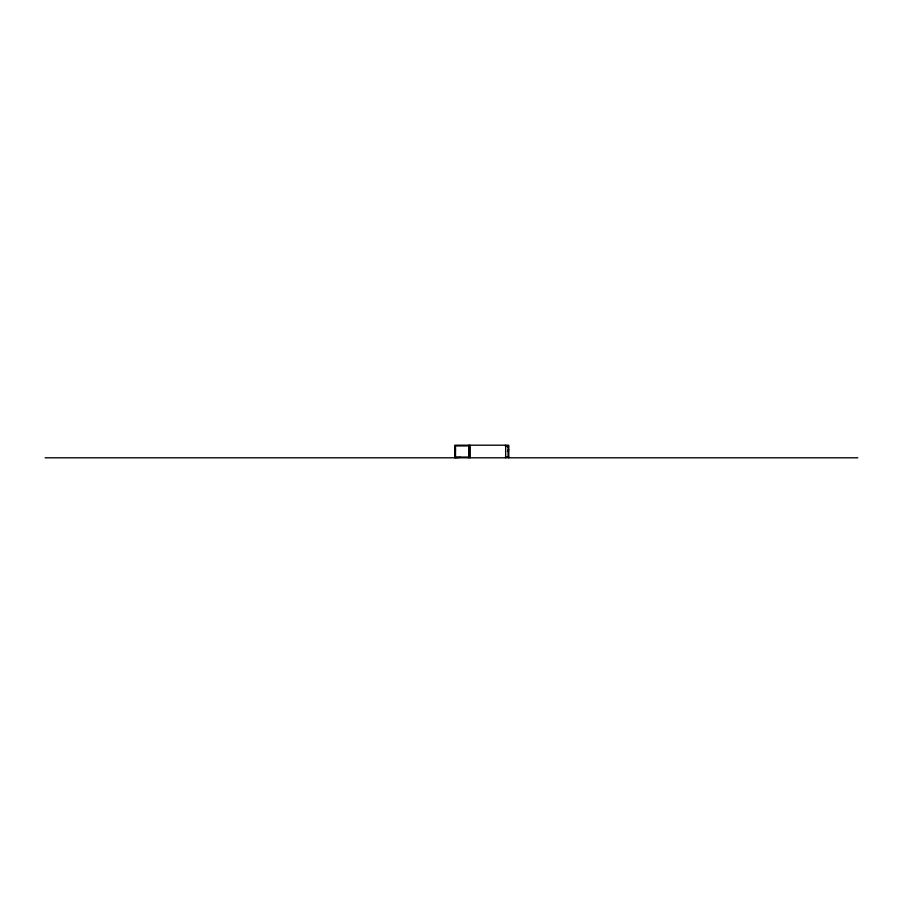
<?xml version="1.0" encoding="UTF-8"?>
<svg xmlns="http://www.w3.org/2000/svg" width="903" height="903" viewBox="0 0 903 903"><rect width="100%" height="100%" fill="white"/><g stroke="black" fill="none" stroke-linecap="round" stroke-linejoin="round"><path stroke-width="1.35" d="M507.418 446.895L508.502 446.804M460.327 457.336L454.796 457.798L454.796 445.202L508.795 445.202L508.773 457.798M505.398 445.924L508.05 445.924L508.05 457.076M454.796 449.818L455.507 449.818M454.796 449.875L455.507 449.875M508.05 449.875L508.773 449.875M507.418 451.319L508.513 451.319M454.796 457.02L455.507 457.02M454.796 457.076L469.549 457.076L469.549 445.924L455.507 445.924L455.507 457.076M505.398 457.076L508.773 457.076M45.15 457.798L857.85 457.798M505.657 445.202L505.657 457.798M470.023 445.202L470.023 457.798M468.826 445.202L468.826 457.798"/></g></svg>
